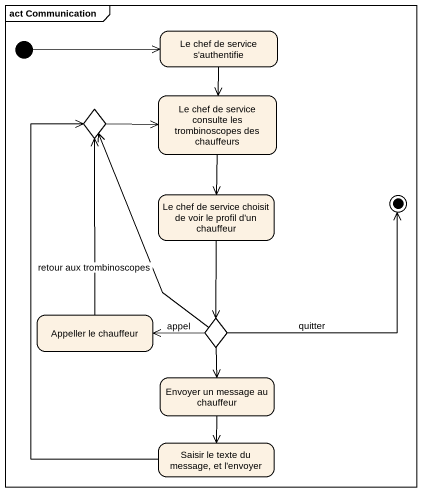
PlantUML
@startuml
mainframe act Communication
hide empty description
state "Le chef de service s'authentifie" as Le_chef_de_service_s
state choice1 <<choice>>
state "Le chef de service consulte les trombinoscopes des chauffeurs" as Le_chef_de_service_consulte
state "Le chef de service choisit de voir le profil d'un chauffeur" as Le_chef_de_service_choisit
state "Appeller le chauffeur" as Appeller_le_chauffeur
state choice2 <<choice>>
state "Envoyer un message au chauffeur" as Envoyer_un_message_au
state "Saisir le texte du message, et l'envoyer" as Saisir_le_texte_du_message
[*] -right-> Le_chef_de_service_s
Le_chef_de_service_s --> Le_chef_de_service_consulte
choice1 -right-> Le_chef_de_service_consulte
Le_chef_de_service_consulte --> Le_chef_de_service_choisit
Le_chef_de_service_choisit --> choice2
Appeller_le_chauffeur -up-> choice1 : retour aux trombinoscopes
choice2 -up-> choice1
choice2 -left-> Appeller_le_chauffeur : appel
choice2 --> Envoyer_un_message_au
Envoyer_un_message_au --> Saisir_le_texte_du_message
Saisir_le_texte_du_message -up-> choice1
choice2 -up-> [*] : quitter
@enduml
